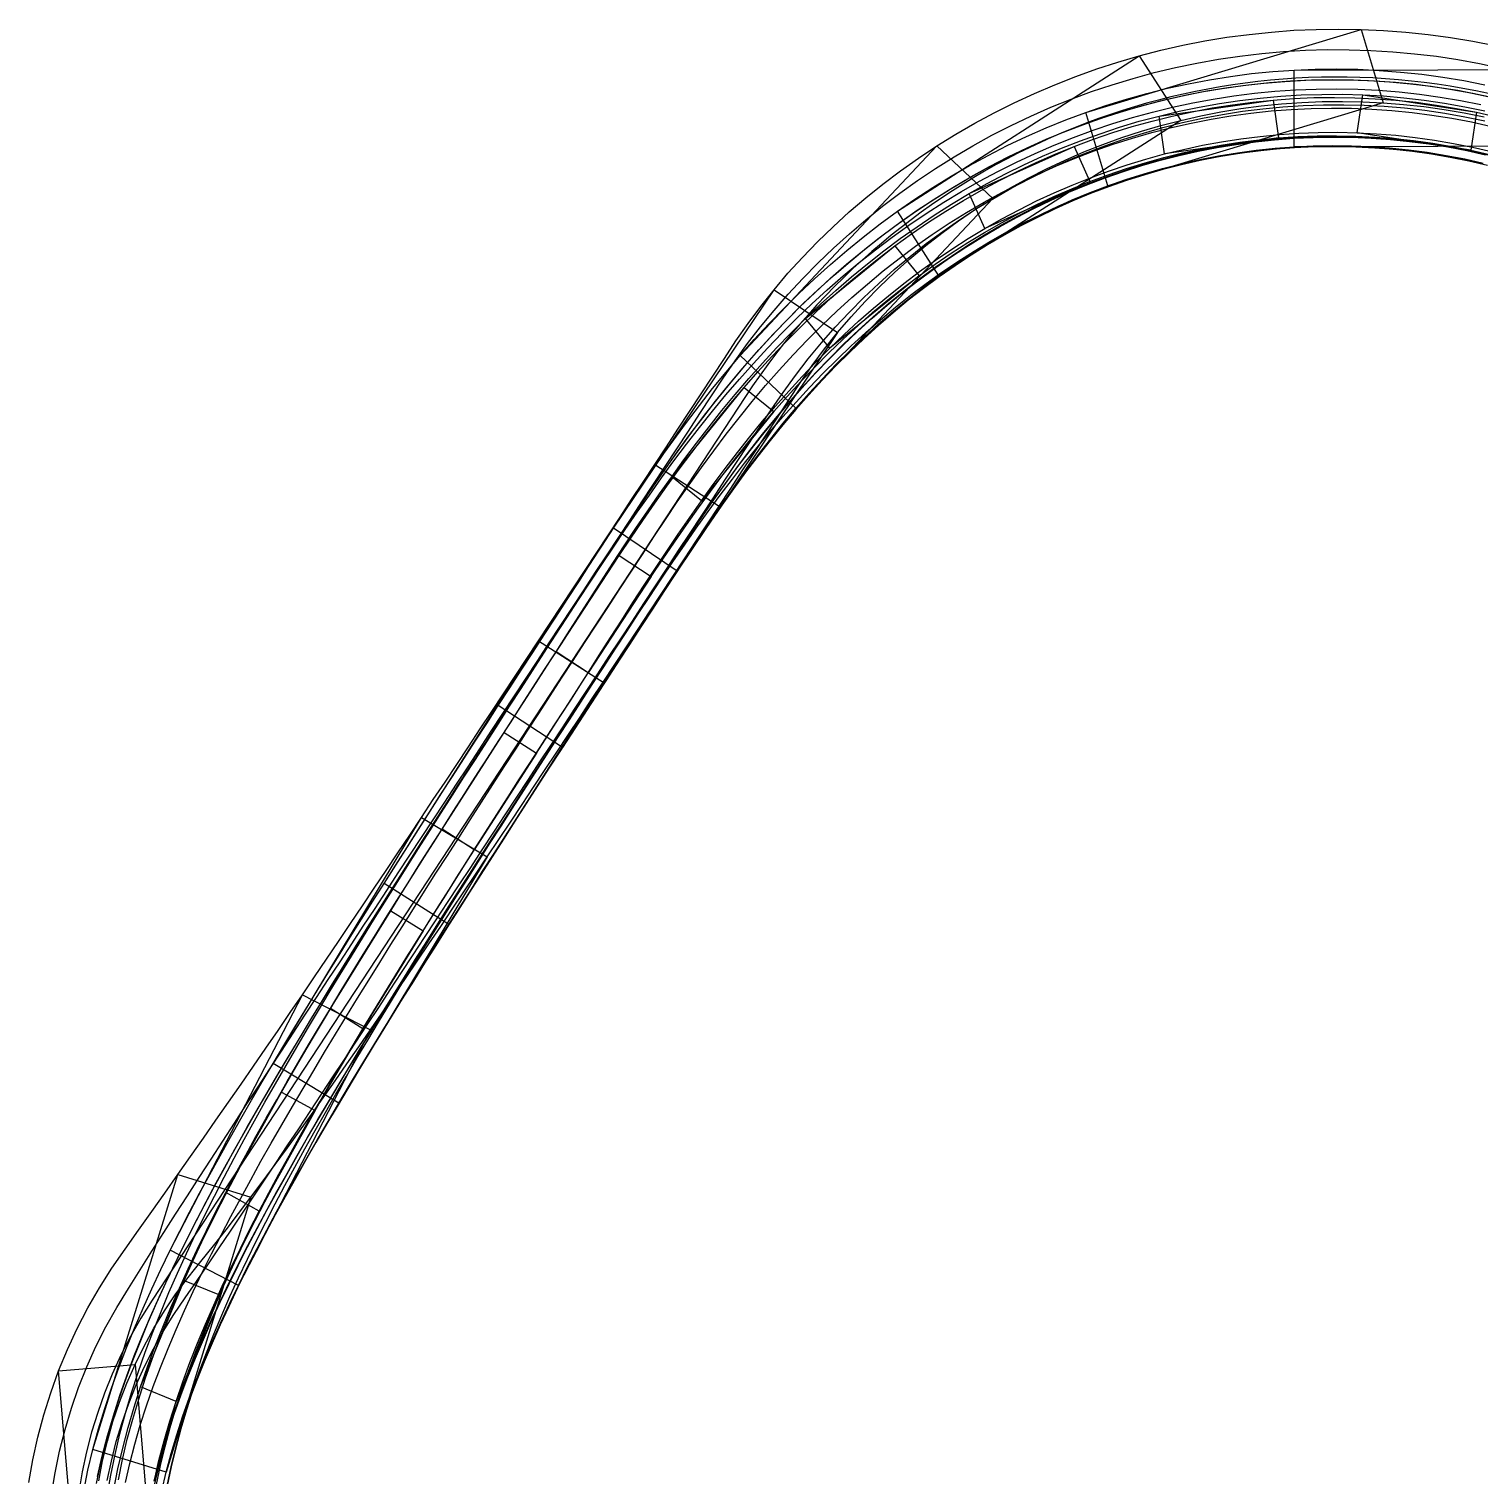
# Model space of a CAD drawing. Extents: x -16 to 1510, y -28 to 1191.
# Drawn here: x 1226.4 to 1377.7, y 346.5 to 497.4 of the extents above; entities that cross this region are included whole.
import ezdxf

# ---------------------------------------------------------------- set-up
doc = ezdxf.new("R2010")
doc.units = 0
doc.header["$MEASUREMENT"] = 0
for name, color, linetype in [('C-TURN-ENVL', 4, 'Continuous'), ('C-TURN-TRCK-BODY', 1, 'Continuous'), ('C-TURN-TRCK-CRNR', 6, 'Continuous'), ('C-TURN-TRCK-FRNT-LEFT', 1, 'Continuous'), ('C-TURN-TRCK-FRNT-RGHT', 1, 'Continuous'), ('C-TURN-TRCK-HTCH', 3, 'Continuous'), ('C-TURN-TRCK-REAR-LEFT', 2, 'Continuous'), ('C-TURN-TRCK-REAR-RGHT', 2, 'Continuous'), ('C-TURN-TRL1-BODY', 1, 'Continuous'), ('C-TURN-TRL1-CRNR', 6, 'Continuous'), ('C-TURN-TRL1-FRNT-LEFT', 1, 'Continuous'), ('C-TURN-TRL1-FRNT-RGHT', 1, 'Continuous'), ('C-TURN-TRL1-REAR-LEFT', 2, 'Continuous'), ('C-TURN-TRL1-REAR-RGHT', 2, 'Continuous'), ('CENTERLINE', 2, 'Continuous')]:
    doc.layers.add(name, color=color, linetype=linetype)

msp = doc.modelspace()

# ---------------------------------------------------------------- linework, layer by layer
at = {"layer": 'C-TURN-ENVL'}
for points in [[(1226.35, 345.85), (1226.76, 348.22), (1227.28, 350.58), (1227.9, 352.91), (1228.62, 355.21), (1229.44, 357.48), (1230.36, 359.71), (1231.38, 361.91), (1232.49, 364.06), (1233.7, 366.16), (1235, 368.2), (1236.38, 370.19), (1237.77, 372.15), (1239.15, 374.1), (1240.51, 376.03), (1241.87, 377.95), (1243.21, 379.85), (1244.54, 381.75), (1245.86, 383.64), (1247.17, 385.52), (1248.47, 387.4), (1249.76, 389.27), (1251.05, 391.14), (1252.33, 393), (1253.6, 394.87), (1254.87, 396.72), (1256.13, 398.58), (1257.39, 400.43), (1258.64, 402.28), (1259.88, 404.13), (1261.13, 405.98), (1262.37, 407.83), (1263.61, 409.68), (1264.84, 411.52), (1266.07, 413.37), (1267.3, 415.21), (1268.53, 417.06), (1269.76, 418.9), (1270.98, 420.74), (1272.2, 422.58), (1273.43, 424.43), (1274.65, 426.27), (1275.86, 428.11), (1277.08, 429.95), (1278.3, 431.79), (1279.51, 433.63), (1280.73, 435.47), (1281.94, 437.31), (1283.16, 439.15), (1284.37, 440.99), (1285.58, 442.83), (1286.8, 444.67), (1288.01, 446.51), (1289.22, 448.35), (1290.43, 450.19), (1291.64, 452.03), (1292.85, 453.87), (1294.06, 455.71), (1295.27, 457.55), (1296.48, 459.39), (1297.69, 461.23), (1298.9, 463.07), (1300.11, 464.91), (1301.37, 466.72), (1302.69, 468.51), (1304.08, 470.25), (1305.53, 471.96), (1307.04, 473.62), (1308.61, 475.25), (1310.24, 476.82), (1311.92, 478.36), (1313.65, 479.84), (1315.44, 481.27), (1317.27, 482.65), (1319.14, 483.97), (1321.06, 485.25), (1323.03, 486.46), (1325.03, 487.62), (1327.06, 488.71), (1329.14, 489.75), (1331.24, 490.72), (1333.38, 491.63), (1335.55, 492.48), (1337.74, 493.27), (1339.95, 493.98), (1342.19, 494.64), (1344.45, 495.22), (1346.73, 495.74), (1349.02, 496.19), (1351.33, 496.57), (1353.65, 496.88), (1355.97, 497.12), (1358.31, 497.3), (1360.65, 497.4), (1362.99, 497.43), (1365.33, 497.4), (1367.67, 497.29), (1370.01, 497.12), (1372.34, 496.87), (1374.67, 496.55), (1376.98, 496.17), (1379.29, 495.72)], [(1378.08, 483.34), (1376.15, 483.77), (1374.2, 484.14), (1372.24, 484.46), (1370.27, 484.72), (1368.3, 484.91), (1366.32, 485.06), (1364.34, 485.14), (1362.35, 485.16), (1360.37, 485.13), (1358.38, 485.04), (1356.4, 484.89), (1354.42, 484.68), (1352.45, 484.41), (1350.49, 484.09), (1348.54, 483.71), (1346.59, 483.28), (1344.66, 482.78), (1342.75, 482.24), (1340.85, 481.63), (1338.96, 480.98), (1337.1, 480.27), (1335.25, 479.5), (1333.42, 478.69), (1331.62, 477.82), (1329.84, 476.9), (1328.08, 475.93), (1326.35, 474.92), (1324.64, 473.85), (1322.96, 472.74), (1321.31, 471.59), (1319.68, 470.38), (1318.08, 469.14), (1316.52, 467.85), (1314.98, 466.52), (1313.47, 465.15), (1311.99, 463.74), (1310.53, 462.29), (1309.11, 460.81), (1307.71, 459.29), (1306.34, 457.74), (1305, 456.15), (1303.68, 454.53), (1302.39, 452.88), (1301.12, 451.2), (1299.86, 449.49), (1298.63, 447.76), (1297.4, 446), (1296.19, 444.22), (1294.99, 442.41), (1293.79, 440.6), (1292.59, 438.76), (1291.39, 436.92), (1290.19, 435.08), (1288.99, 433.24), (1287.79, 431.4), (1286.59, 429.55), (1285.39, 427.71), (1284.19, 425.87), (1282.99, 424.03), (1281.8, 422.18), (1280.6, 420.34), (1279.41, 418.49), (1278.22, 416.65), (1277.03, 414.8), (1275.84, 412.95), (1274.66, 411.1), (1273.48, 409.25), (1272.3, 407.4), (1271.12, 405.55), (1269.95, 403.7), (1268.78, 401.85), (1267.61, 399.99), (1266.45, 398.13), (1265.29, 396.27), (1264.14, 394.41), (1262.99, 392.55), (1261.85, 390.69), (1260.72, 388.82), (1259.6, 386.95), (1258.49, 385.07), (1257.38, 383.2), (1256.29, 381.32), (1255.21, 379.43), (1254.14, 377.54), (1253.09, 375.65), (1252.05, 373.76), (1251.03, 371.86), (1250.04, 369.95), (1249.06, 368.04), (1248.12, 366.13), (1247.2, 364.21), (1246.31, 362.29), (1245.45, 360.37), (1244.64, 358.44), (1243.86, 356.51), (1243.32, 355.07), (1242.78, 353.42), (1242.19, 351.43), (1241.66, 349.45), (1241.18, 347.46), (1240.78, 345.49)]]:
    msp.add_lwpolyline(points, dxfattribs=at)
at = {"layer": 'C-TURN-TRCK-BODY'}
for points in [[(1365.33, 497.4), (1367.64, 489.74), (1338.92, 481.08), (1336.61, 488.74)], [(1342.19, 494.64), (1346.52, 487.9), (1321.27, 471.69), (1316.95, 478.42)], [(1388.33, 493.22), (1388.35, 485.22), (1358.35, 485.15), (1358.33, 493.15)], [(1321.06, 485.25), (1326.9, 479.77), (1306.37, 457.89), (1300.54, 463.37)], [(1304.08, 470.25), (1310.71, 465.78), (1293.96, 440.9), (1287.32, 445.37)], [(1291.64, 452.03), (1298.35, 447.67), (1282.01, 422.51), (1275.3, 426.87)], [(1279.51, 433.63), (1286.26, 429.33), (1270.15, 404.03), (1263.4, 408.33)], [(1267.3, 415.21), (1274.15, 411.08), (1258.66, 385.39), (1251.81, 389.53)], [(1254.87, 396.72), (1261.97, 393.05), (1248.2, 366.4), (1241.09, 370.07)], [(1241.87, 377.95), (1249.51, 375.59), (1240.66, 346.92), (1233.02, 349.28)], [(1229.44, 357.48), (1237.41, 358.15), (1239.94, 328.26), (1231.97, 327.59)]]:
    msp.add_lwpolyline(points, close=True, dxfattribs=at)
at = {"layer": 'C-TURN-TRCK-CRNR', "flags": 128}
for points in [[(1226.35, 345.85), (1226.76, 348.22), (1227.28, 350.58), (1227.9, 352.91), (1228.62, 355.21), (1229.44, 357.48), (1230.36, 359.71), (1231.38, 361.91), (1232.49, 364.06), (1233.7, 366.16), (1235, 368.2), (1236.38, 370.19), (1237.77, 372.15), (1239.15, 374.1), (1240.51, 376.03), (1241.87, 377.95), (1243.21, 379.85), (1244.54, 381.75), (1245.86, 383.64), (1247.17, 385.52), (1248.47, 387.4), (1249.76, 389.27), (1251.05, 391.14), (1252.33, 393), (1253.6, 394.87), (1254.87, 396.72), (1256.13, 398.58), (1257.39, 400.43), (1258.64, 402.28), (1259.88, 404.13), (1261.13, 405.98), (1262.37, 407.83), (1263.61, 409.68), (1264.84, 411.52), (1266.07, 413.37), (1267.3, 415.21), (1268.53, 417.06), (1269.76, 418.9), (1270.98, 420.74), (1272.2, 422.58), (1273.43, 424.43), (1274.65, 426.27), (1275.86, 428.11), (1277.08, 429.95), (1278.3, 431.79), (1279.51, 433.63), (1280.73, 435.47), (1281.94, 437.31), (1283.16, 439.15), (1284.37, 440.99), (1285.58, 442.83), (1286.8, 444.67), (1288.01, 446.51), (1289.22, 448.35), (1290.43, 450.19), (1291.64, 452.03), (1292.85, 453.87), (1294.06, 455.71), (1295.27, 457.55), (1296.48, 459.39), (1297.69, 461.23), (1298.9, 463.07), (1300.11, 464.91), (1301.37, 466.72), (1302.69, 468.51), (1304.08, 470.25), (1305.53, 471.96), (1307.04, 473.62), (1308.61, 475.25), (1310.24, 476.82), (1311.92, 478.36), (1313.65, 479.84), (1315.44, 481.27), (1317.27, 482.65), (1319.14, 483.97), (1321.06, 485.25), (1323.03, 486.46), (1325.03, 487.62), (1327.06, 488.71), (1329.14, 489.75), (1331.24, 490.72), (1333.38, 491.63), (1335.55, 492.48), (1337.74, 493.27), (1339.95, 493.98), (1342.19, 494.64), (1344.45, 495.22), (1346.73, 495.74), (1349.02, 496.19), (1351.33, 496.57), (1353.65, 496.88), (1355.97, 497.12), (1358.31, 497.3), (1360.65, 497.4), (1362.99, 497.43), (1365.33, 497.4), (1367.67, 497.29), (1370.01, 497.12), (1372.34, 496.87), (1374.67, 496.55), (1376.98, 496.17), (1379.29, 495.72)], [(1232.07, 344.94), (1232.5, 347.12), (1233.02, 349.28), (1233.6, 351.43), (1234.25, 353.57), (1234.96, 355.69), (1235.72, 357.8), (1236.52, 359.88), (1237.37, 361.95), (1238.25, 364.01), (1239.17, 366.04), (1240.12, 368.06), (1241.09, 370.07), (1242.09, 372.06), (1243.11, 374.05), (1244.15, 376.01), (1245.21, 377.97), (1246.28, 379.92), (1247.36, 381.86), (1248.46, 383.78), (1249.56, 385.71), (1250.68, 387.62), (1251.81, 389.53), (1252.94, 391.43), (1254.08, 393.32), (1255.23, 395.21), (1256.38, 397.1), (1257.54, 398.98), (1258.71, 400.85), (1259.87, 402.73), (1261.05, 404.6), (1262.22, 406.46), (1263.4, 408.33), (1264.58, 410.19), (1265.77, 412.05), (1266.95, 413.91), (1268.14, 415.76), (1269.33, 417.62), (1270.52, 419.47), (1271.71, 421.32), (1272.91, 423.17), (1274.11, 425.02), (1275.3, 426.87), (1276.5, 428.72), (1277.7, 430.57), (1278.9, 432.41), (1280.1, 434.26), (1281.3, 436.1), (1282.5, 437.95), (1283.71, 439.79), (1284.91, 441.64), (1286.11, 443.5), (1287.32, 445.37), (1288.55, 447.23), (1289.78, 449.09), (1291.04, 450.93), (1292.31, 452.77), (1293.61, 454.59), (1294.94, 456.39), (1296.29, 458.17), (1297.67, 459.93), (1299.09, 461.66), (1300.54, 463.37), (1302.02, 465.04), (1303.54, 466.68), (1305.09, 468.29), (1306.68, 469.86), (1308.3, 471.39), (1309.96, 472.88), (1311.66, 474.34), (1313.39, 475.74), (1315.15, 477.11), (1316.95, 478.42), (1318.78, 479.69), (1320.65, 480.91), (1322.55, 482.08), (1324.47, 483.2), (1326.43, 484.26), (1328.41, 485.27), (1330.43, 486.23), (1332.46, 487.12), (1334.52, 487.96), (1336.61, 488.74), (1338.71, 489.46), (1340.84, 490.12), (1342.98, 490.72), (1345.14, 491.26), (1347.31, 491.73), (1349.5, 492.15), (1351.7, 492.49), (1353.9, 492.78), (1356.11, 493), (1358.33, 493.15), (1360.55, 493.24), (1362.78, 493.27), (1365, 493.23), (1367.22, 493.12), (1369.44, 492.95), (1371.65, 492.72), (1373.85, 492.41), (1376.04, 492.05), (1378.22, 491.62)], [(1233.64, 346), (1234.03, 348.09), (1234.53, 350.16), (1235.11, 352.2), (1235.79, 354.22), (1236.55, 356.21), (1237.41, 358.15), (1238.35, 360.06), (1239.38, 361.93), (1240.49, 363.75), (1241.67, 365.51), (1242.94, 367.22), (1244.28, 368.88), (1245.61, 370.54), (1246.92, 372.21), (1248.22, 373.89), (1249.51, 375.59), (1250.79, 377.29), (1252.05, 379.01), (1253.31, 380.73), (1254.56, 382.47), (1255.81, 384.21), (1257.05, 385.97), (1258.29, 387.73), (1259.52, 389.5), (1260.75, 391.27), (1261.97, 393.05), (1263.2, 394.84), (1264.42, 396.63), (1265.64, 398.42), (1266.86, 400.22), (1268.08, 402.02), (1269.3, 403.83), (1270.51, 405.64), (1271.73, 407.45), (1272.94, 409.26), (1274.15, 411.08), (1275.37, 412.9), (1276.58, 414.72), (1277.79, 416.54), (1279, 418.37), (1280.21, 420.19), (1281.42, 422.02), (1282.63, 423.85), (1283.84, 425.67), (1285.05, 427.5), (1286.26, 429.33), (1287.47, 431.17), (1288.68, 433), (1289.89, 434.83), (1291.1, 436.66), (1292.31, 438.5), (1293.52, 440.33), (1294.73, 442.17), (1295.93, 444), (1297.14, 445.84), (1298.35, 447.67), (1299.56, 449.51), (1300.77, 451.35), (1301.98, 453.18), (1303.18, 455.02), (1304.39, 456.86), (1305.6, 458.69), (1306.81, 460.53), (1308.05, 462.33), (1309.36, 464.09), (1310.71, 465.78), (1312.12, 467.43), (1313.58, 469.02), (1315.09, 470.56), (1316.65, 472.04), (1318.26, 473.47), (1319.91, 474.85), (1321.6, 476.16), (1323.33, 477.42), (1325.09, 478.63), (1326.9, 479.77), (1328.74, 480.86), (1330.61, 481.89), (1332.51, 482.85), (1334.44, 483.76), (1336.4, 484.61), (1338.38, 485.39), (1340.38, 486.11), (1342.41, 486.77), (1344.45, 487.37), (1346.52, 487.9), (1348.59, 488.38), (1350.68, 488.78), (1352.78, 489.13), (1354.89, 489.41), (1357.01, 489.62), (1359.13, 489.77), (1361.26, 489.86), (1363.39, 489.88), (1365.52, 489.84), (1367.64, 489.74), (1369.76, 489.57), (1371.88, 489.34), (1373.98, 489.04), (1376.08, 488.68), (1378.17, 488.26)], [(1240.21, 344.98), (1240.66, 346.92), (1241.18, 348.87), (1241.76, 350.83), (1242.41, 352.78), (1243.11, 354.74), (1243.86, 356.7), (1244.66, 358.65), (1245.49, 360.59), (1246.36, 362.53), (1247.27, 364.47), (1248.2, 366.4), (1249.16, 368.32), (1250.15, 370.24), (1251.16, 372.15), (1252.18, 374.06), (1253.23, 375.96), (1254.29, 377.85), (1255.36, 379.74), (1256.45, 381.63), (1257.55, 383.51), (1258.66, 385.39), (1259.78, 387.27), (1260.9, 389.14), (1262.04, 391.01), (1263.18, 392.88), (1264.33, 394.74), (1265.48, 396.6), (1266.64, 398.46), (1267.81, 400.32), (1268.98, 402.18), (1270.15, 404.03), (1271.32, 405.88), (1272.5, 407.74), (1273.68, 409.59), (1274.87, 411.44), (1276.05, 413.28), (1277.24, 415.13), (1278.43, 416.98), (1279.62, 418.82), (1280.82, 420.67), (1282.01, 422.51), (1283.21, 424.36), (1284.4, 426.2), (1285.6, 428.05), (1286.8, 429.89), (1288, 431.73), (1289.2, 433.57), (1290.4, 435.41), (1291.6, 437.25), (1292.78, 439.08), (1293.96, 440.9), (1295.14, 442.7), (1296.33, 444.48), (1297.52, 446.25), (1298.73, 447.99), (1299.95, 449.71), (1301.19, 451.4), (1302.45, 453.07), (1303.73, 454.71), (1305.04, 456.31), (1306.37, 457.89), (1307.73, 459.44), (1309.12, 460.95), (1310.54, 462.43), (1311.98, 463.87), (1313.46, 465.27), (1314.96, 466.64), (1316.5, 467.97), (1318.06, 469.25), (1319.65, 470.49), (1321.27, 471.69), (1322.92, 472.85), (1324.6, 473.96), (1326.31, 475.02), (1328.04, 476.04), (1329.79, 477), (1331.57, 477.92), (1333.38, 478.79), (1335.2, 479.61), (1337.05, 480.37), (1338.92, 481.08), (1340.8, 481.74), (1342.7, 482.34), (1344.62, 482.89), (1346.55, 483.39), (1348.5, 483.82), (1350.45, 484.2), (1352.42, 484.53), (1354.39, 484.79), (1356.37, 485), (1358.35, 485.15), (1360.34, 485.25), (1362.33, 485.28), (1364.31, 485.26), (1366.3, 485.18), (1368.28, 485.03), (1370.26, 484.84), (1372.23, 484.58), (1374.19, 484.26), (1376.14, 483.89), (1378.08, 483.46)]]:
    msp.add_lwpolyline(points, dxfattribs=at)
at = {"layer": 'C-TURN-TRCK-FRNT-LEFT', "flags": 128}
msp.add_lwpolyline([(1228.7, 344.58), (1229.07, 346.86), (1229.54, 349.12), (1230.11, 351.36), (1230.77, 353.58), (1231.53, 355.76), (1232.39, 357.91), (1233.33, 360.02), (1234.38, 362.09), (1235.51, 364.11), (1236.72, 366.08), (1237.95, 368.03), (1239.18, 369.97), (1240.41, 371.91), (1241.64, 373.83), (1242.87, 375.74), (1244.1, 377.65), (1245.34, 379.55), (1246.57, 381.45), (1247.79, 383.33), (1249.02, 385.22), (1250.25, 387.1), (1251.47, 388.97), (1252.7, 390.84), (1253.92, 392.71), (1255.14, 394.58), (1256.36, 396.44), (1257.58, 398.3), (1258.8, 400.16), (1260.02, 402.01), (1261.23, 403.87), (1262.45, 405.72), (1263.67, 407.57), (1264.88, 409.42), (1266.09, 411.27), (1267.31, 413.12), (1268.52, 414.97), (1269.73, 416.81), (1270.94, 418.66), (1272.16, 420.5), (1273.37, 422.35), (1274.58, 424.19), (1275.79, 426.04), (1277, 427.88), (1278.21, 429.72), (1279.42, 431.56), (1280.63, 433.41), (1281.84, 435.25), (1283.05, 437.09), (1284.26, 438.93), (1285.47, 440.77), (1286.68, 442.61), (1287.88, 444.45), (1289.09, 446.29), (1290.3, 448.13), (1291.51, 449.97), (1292.72, 451.81), (1293.93, 453.65), (1295.14, 455.49), (1296.34, 457.33), (1297.55, 459.17), (1298.76, 461.01), (1300.01, 462.83), (1301.31, 464.62), (1302.67, 466.37), (1304.09, 468.09), (1305.56, 469.78), (1307.08, 471.42), (1308.65, 473.02), (1310.27, 474.58), (1311.94, 476.09), (1313.65, 477.55), (1315.41, 478.97), (1317.21, 480.33), (1319.06, 481.64), (1320.94, 482.9), (1322.86, 484.11), (1324.81, 485.26), (1326.81, 486.35), (1328.83, 487.38), (1330.88, 488.35), (1332.97, 489.27), (1335.07, 490.12), (1337.21, 490.91), (1339.37, 491.63), (1341.55, 492.29), (1343.75, 492.89), (1345.96, 493.42), (1348.19, 493.89), (1350.44, 494.29), (1352.69, 494.62), (1354.96, 494.89), (1357.23, 495.09), (1359.51, 495.22), (1361.79, 495.29), (1364.07, 495.28), (1366.36, 495.21), (1368.63, 495.07), (1370.91, 494.86), (1373.18, 494.59), (1375.43, 494.25), (1377.68, 493.84), (1379.91, 493.36)], dxfattribs=at)
at = {"layer": 'C-TURN-TRCK-FRNT-RGHT', "flags": 128}
msp.add_lwpolyline([(1234.52, 346.04), (1234.95, 348.08), (1235.46, 350.11), (1236.06, 352.11), (1236.75, 354.08), (1237.53, 356.02), (1238.39, 357.93), (1239.33, 359.79), (1240.36, 361.6), (1241.46, 363.37), (1242.64, 365.1), (1243.82, 366.82), (1245.01, 368.56), (1246.19, 370.31), (1247.37, 372.06), (1248.56, 373.82), (1249.74, 375.59), (1250.93, 377.37), (1252.11, 379.15), (1253.3, 380.94), (1254.49, 382.74), (1255.68, 384.54), (1256.87, 386.34), (1258.06, 388.15), (1259.25, 389.96), (1260.44, 391.77), (1261.64, 393.58), (1262.84, 395.4), (1264.03, 397.22), (1265.23, 399.04), (1266.43, 400.87), (1267.63, 402.69), (1268.83, 404.52), (1270.03, 406.34), (1271.23, 408.17), (1272.43, 410), (1273.64, 411.83), (1274.84, 413.66), (1276.04, 415.49), (1277.25, 417.33), (1278.45, 419.16), (1279.66, 420.99), (1280.86, 422.83), (1282.07, 424.66), (1283.27, 426.5), (1284.48, 428.33), (1285.68, 430.17), (1286.89, 432.01), (1288.09, 433.84), (1289.3, 435.68), (1290.51, 437.52), (1291.71, 439.35), (1292.92, 441.19), (1294.13, 443.03), (1295.33, 444.86), (1296.54, 446.7), (1297.75, 448.54), (1298.95, 450.38), (1300.16, 452.22), (1301.37, 454.05), (1302.58, 455.89), (1303.78, 457.73), (1305.02, 459.54), (1306.31, 461.3), (1307.65, 463.02), (1309.03, 464.7), (1310.47, 466.33), (1311.94, 467.9), (1313.46, 469.43), (1315.02, 470.91), (1316.63, 472.34), (1318.27, 473.72), (1319.96, 475.05), (1321.68, 476.32), (1323.43, 477.54), (1325.22, 478.7), (1327.05, 479.81), (1328.9, 480.86), (1330.78, 481.86), (1332.69, 482.79), (1334.63, 483.67), (1336.59, 484.49), (1338.58, 485.25), (1340.59, 485.95), (1342.61, 486.58), (1344.65, 487.16), (1346.71, 487.68), (1348.78, 488.13), (1350.87, 488.52), (1352.96, 488.85), (1355.06, 489.11), (1357.17, 489.31), (1359.29, 489.45), (1361.4, 489.53), (1363.52, 489.54), (1365.64, 489.49), (1367.75, 489.38), (1369.86, 489.2), (1371.97, 488.96), (1374.06, 488.66), (1376.15, 488.29), (1378.22, 487.86)], dxfattribs=at)
at = {"layer": 'C-TURN-TRCK-HTCH', "flags": 128}
msp.add_lwpolyline([(1236.41, 345.86), (1236.86, 347.84), (1237.38, 349.83), (1237.96, 351.83), (1238.61, 353.83), (1239.31, 355.84), (1240.06, 357.83), (1240.86, 359.83), (1241.7, 361.81), (1242.58, 363.79), (1243.49, 365.76), (1244.43, 367.73), (1245.4, 369.68), (1246.39, 371.63), (1247.4, 373.57), (1248.44, 375.5), (1249.48, 377.42), (1250.55, 379.34), (1251.63, 381.25), (1252.72, 383.15), (1253.83, 385.05), (1254.94, 386.94), (1256.06, 388.83), (1257.19, 390.72), (1258.33, 392.6), (1259.48, 394.47), (1260.63, 396.35), (1261.79, 398.22), (1262.95, 400.08), (1264.11, 401.95), (1265.28, 403.81), (1266.46, 405.67), (1267.63, 407.53), (1268.81, 409.39), (1270, 411.24), (1271.18, 413.09), (1272.37, 414.95), (1273.56, 416.8), (1274.75, 418.65), (1275.94, 420.49), (1277.14, 422.34), (1278.33, 424.19), (1279.53, 426.03), (1280.73, 427.88), (1281.92, 429.72), (1283.12, 431.57), (1284.32, 433.41), (1285.53, 435.26), (1286.73, 437.1), (1287.93, 438.94), (1289.13, 440.78), (1290.34, 442.62), (1291.54, 444.46), (1292.76, 446.29), (1293.99, 448.11), (1295.24, 449.91), (1296.51, 451.69), (1297.79, 453.45), (1299.1, 455.19), (1300.44, 456.9), (1301.81, 458.59), (1303.2, 460.24), (1304.62, 461.86), (1306.08, 463.45), (1307.56, 465.01), (1309.08, 466.52), (1310.63, 468), (1312.21, 469.44), (1313.82, 470.84), (1315.47, 472.2), (1317.15, 473.51), (1318.85, 474.78), (1320.59, 476), (1322.36, 477.18), (1324.16, 478.3), (1325.99, 479.38), (1327.84, 480.4), (1329.72, 481.37), (1331.63, 482.29), (1333.55, 483.16), (1335.51, 483.97), (1337.48, 484.72), (1339.47, 485.42), (1341.48, 486.06), (1343.51, 486.64), (1345.55, 487.17), (1347.61, 487.63), (1349.67, 488.04), (1351.75, 488.38), (1353.84, 488.67), (1355.93, 488.89), (1358.03, 489.05), (1360.13, 489.15), (1362.24, 489.19), (1364.34, 489.17), (1366.44, 489.08), (1368.54, 488.94), (1370.64, 488.73), (1372.72, 488.46), (1374.8, 488.13), (1376.86, 487.74), (1378.92, 487.28)], dxfattribs=at)
at = {"layer": 'C-TURN-TRCK-REAR-LEFT', "flags": 128}
msp.add_lwpolyline([(1233.51, 346.48), (1233.99, 348.6), (1234.54, 350.7), (1235.15, 352.81), (1235.83, 354.9), (1236.56, 356.98), (1237.34, 359.05), (1238.17, 361.11), (1239.03, 363.15), (1239.93, 365.18), (1240.87, 367.2), (1241.83, 369.2), (1242.81, 371.19), (1243.82, 373.17), (1244.85, 375.13), (1245.89, 377.09), (1246.96, 379.03), (1248.03, 380.97), (1249.12, 382.9), (1250.23, 384.82), (1251.34, 386.73), (1252.46, 388.64), (1253.59, 390.54), (1254.73, 392.43), (1255.87, 394.32), (1257.03, 396.21), (1258.18, 398.09), (1259.34, 399.97), (1260.51, 401.84), (1261.68, 403.71), (1262.85, 405.58), (1264.03, 407.44), (1265.21, 409.3), (1266.39, 411.16), (1267.58, 413.02), (1268.76, 414.88), (1269.95, 416.73), (1271.14, 418.59), (1272.34, 420.44), (1273.53, 422.29), (1274.73, 424.14), (1275.92, 425.99), (1277.12, 427.83), (1278.32, 429.68), (1279.52, 431.53), (1280.72, 433.37), (1281.92, 435.22), (1283.12, 437.06), (1284.32, 438.91), (1285.53, 440.75), (1286.73, 442.59), (1287.94, 444.44), (1289.16, 446.28), (1290.39, 448.13), (1291.63, 449.96), (1292.9, 451.78), (1294.19, 453.59), (1295.5, 455.38), (1296.84, 457.15), (1298.21, 458.89), (1299.61, 460.61), (1301.04, 462.31), (1302.51, 463.97), (1304, 465.6), (1305.54, 467.2), (1307.1, 468.76), (1308.7, 470.28), (1310.34, 471.76), (1312.01, 473.2), (1313.71, 474.6), (1315.45, 475.96), (1317.22, 477.27), (1319.02, 478.53), (1320.86, 479.74), (1322.72, 480.91), (1324.62, 482.02), (1326.55, 483.08), (1328.5, 484.09), (1330.48, 485.04), (1332.48, 485.93), (1334.51, 486.77), (1336.56, 487.55), (1338.64, 488.28), (1340.73, 488.94), (1342.84, 489.54), (1344.96, 490.08), (1347.1, 490.56), (1349.25, 490.98), (1351.42, 491.34), (1353.59, 491.63), (1355.77, 491.86), (1357.95, 492.02), (1360.14, 492.13), (1362.33, 492.16), (1364.53, 492.14), (1366.71, 492.04), (1368.9, 491.89), (1371.08, 491.67), (1373.25, 491.38), (1375.41, 491.04), (1377.57, 490.62), (1379.7, 490.15)], dxfattribs=at)
at = {"layer": 'C-TURN-TRCK-REAR-RGHT', "flags": 128}
msp.add_lwpolyline([(1239.39, 345.27), (1239.82, 347.18), (1240.32, 349.1), (1240.88, 351.04), (1241.51, 352.98), (1242.2, 354.93), (1242.93, 356.87), (1243.71, 358.82), (1244.54, 360.76), (1245.4, 362.7), (1246.29, 364.64), (1247.22, 366.57), (1248.17, 368.49), (1249.15, 370.41), (1250.15, 372.32), (1251.17, 374.23), (1252.21, 376.14), (1253.27, 378.03), (1254.34, 379.93), (1255.42, 381.82), (1256.52, 383.7), (1257.62, 385.58), (1258.74, 387.46), (1259.87, 389.33), (1261, 391.21), (1262.14, 393.07), (1263.29, 394.94), (1264.44, 396.8), (1265.6, 398.66), (1266.76, 400.52), (1267.93, 402.38), (1269.1, 404.24), (1270.28, 406.09), (1271.45, 407.94), (1272.63, 409.79), (1273.82, 411.64), (1275, 413.49), (1276.19, 415.34), (1277.38, 417.19), (1278.57, 419.03), (1279.76, 420.88), (1280.96, 422.72), (1282.15, 424.57), (1283.35, 426.41), (1284.55, 428.26), (1285.75, 430.1), (1286.95, 431.94), (1288.15, 433.78), (1289.35, 435.63), (1290.55, 437.47), (1291.75, 439.31), (1292.95, 441.14), (1294.16, 442.97), (1295.36, 444.77), (1296.58, 446.56), (1297.81, 448.33), (1299.05, 450.07), (1300.31, 451.79), (1301.6, 453.49), (1302.9, 455.15), (1304.23, 456.79), (1305.59, 458.39), (1306.97, 459.96), (1308.38, 461.49), (1309.82, 462.99), (1311.29, 464.46), (1312.79, 465.88), (1314.31, 467.27), (1315.87, 468.62), (1317.46, 469.92), (1319.08, 471.18), (1320.72, 472.4), (1322.4, 473.57), (1324.1, 474.7), (1325.83, 475.77), (1327.59, 476.8), (1329.37, 477.78), (1331.17, 478.72), (1333, 479.59), (1334.85, 480.42), (1336.73, 481.2), (1338.62, 481.92), (1340.53, 482.58), (1342.46, 483.19), (1344.4, 483.75), (1346.36, 484.25), (1348.33, 484.69), (1350.31, 485.08), (1352.3, 485.4), (1354.3, 485.67), (1356.31, 485.88), (1358.32, 486.04), (1360.33, 486.13), (1362.35, 486.16), (1364.36, 486.14), (1366.38, 486.05), (1368.39, 485.91), (1370.39, 485.71), (1372.39, 485.45), (1374.37, 485.13), (1376.35, 484.75), (1378.32, 484.31)], dxfattribs=at)
at = {"layer": 'C-TURN-TRL1-BODY'}
for points in [[(1377.38, 488.75), (1376.77, 484.8), (1364.91, 486.61), (1365.52, 490.57)], [(1356.14, 490.03), (1356.7, 486.07), (1344.82, 484.4), (1344.26, 488.36)], [(1335.39, 485.19), (1337.03, 481.54), (1326.08, 476.62), (1324.45, 480.27)], [(1316.69, 474.81), (1319.21, 471.71), (1309.9, 464.14), (1307.37, 467.25)], [(1300.96, 460.06), (1304.07, 457.54), (1296.5, 448.22), (1293.4, 450.74)], [(1287.93, 442.52), (1291.27, 440.33), (1284.68, 430.3), (1281.34, 432.49)], [(1275.92, 424.07), (1279.29, 421.91), (1272.8, 411.82), (1269.44, 413.98)], [(1264.09, 405.48), (1267.49, 403.38), (1261.19, 393.17), (1257.79, 395.28)], [(1252.7, 386.57), (1256.2, 384.63), (1250.37, 374.14), (1246.88, 376.08)], [(1242.53, 366.92), (1246.23, 365.4), (1241.69, 354.29), (1237.99, 355.81)]]:
    msp.add_lwpolyline(points, close=True, dxfattribs=at)
at = {"layer": 'C-TURN-TRL1-CRNR', "flags": 128}
for points in [[(1235.2, 345.1), (1235.63, 347.27), (1236.13, 349.42), (1236.69, 351.57), (1237.31, 353.69), (1237.99, 355.81), (1238.72, 357.9), (1239.49, 359.98), (1240.3, 362.04), (1241.16, 364.09), (1242.04, 366.12), (1242.96, 368.14), (1243.9, 370.14), (1244.87, 372.14), (1245.86, 374.11), (1246.88, 376.08), (1247.91, 378.04), (1248.96, 379.98), (1250.02, 381.92), (1251.1, 383.85), (1252.19, 385.77), (1253.29, 387.68), (1254.4, 389.59), (1255.52, 391.49), (1256.65, 393.39), (1257.79, 395.28), (1258.93, 397.16), (1260.08, 399.04), (1261.23, 400.92), (1262.39, 402.79), (1263.56, 404.66), (1264.73, 406.53), (1265.9, 408.4), (1267.07, 410.26), (1268.25, 412.12), (1269.44, 413.98), (1270.62, 415.83), (1271.81, 417.69), (1272.99, 419.54), (1274.18, 421.39), (1275.38, 423.24), (1276.57, 425.09), (1277.76, 426.94), (1278.96, 428.79), (1280.15, 430.64), (1281.34, 432.49), (1282.52, 434.35), (1283.7, 436.2), (1284.89, 438.05), (1286.07, 439.89), (1287.26, 441.72), (1288.46, 443.55), (1289.67, 445.37), (1290.9, 447.18), (1292.14, 448.97), (1293.4, 450.74), (1294.68, 452.5), (1295.98, 454.24), (1297.3, 455.96), (1298.65, 457.65), (1300.03, 459.33), (1301.44, 460.97), (1302.88, 462.59), (1304.34, 464.17), (1305.84, 465.73), (1307.37, 467.25), (1308.94, 468.73), (1310.53, 470.18), (1312.16, 471.59), (1313.82, 472.96), (1315.52, 474.29), (1317.24, 475.58), (1319, 476.82), (1320.78, 478.02), (1322.6, 479.17), (1324.45, 480.27), (1326.32, 481.32), (1328.22, 482.32), (1330.15, 483.27), (1332.1, 484.16), (1334.07, 485.01), (1336.07, 485.79), (1338.09, 486.52), (1340.13, 487.19), (1342.19, 487.81), (1344.26, 488.36), (1346.35, 488.86), (1348.45, 489.29), (1350.56, 489.67), (1352.68, 489.98), (1354.81, 490.24), (1356.94, 490.43), (1359.09, 490.56), (1361.23, 490.62), (1363.37, 490.63), (1365.52, 490.57), (1367.66, 490.45), (1369.79, 490.26), (1371.92, 490.02), (1374.04, 489.71), (1376.15, 489.33), (1378.25, 488.9)], [(1235.68, 346.13), (1236.11, 348.24), (1236.61, 350.35), (1237.17, 352.45), (1237.8, 354.55), (1238.47, 356.64), (1239.2, 358.72), (1239.97, 360.79), (1240.79, 362.84), (1241.64, 364.89), (1242.53, 366.92), (1243.45, 368.93), (1244.39, 370.93), (1245.36, 372.93), (1246.36, 374.9), (1247.37, 376.87), (1248.41, 378.83), (1249.46, 380.78), (1250.53, 382.72), (1251.61, 384.65), (1252.7, 386.57), (1253.8, 388.49), (1254.92, 390.4), (1256.04, 392.3), (1257.17, 394.2), (1258.31, 396.09), (1259.46, 397.98), (1260.61, 399.86), (1261.76, 401.74), (1262.93, 403.61), (1264.09, 405.48), (1265.26, 407.35), (1266.44, 409.22), (1267.61, 411.08), (1268.79, 412.94), (1269.97, 414.8), (1271.16, 416.66), (1272.35, 418.52), (1273.54, 420.37), (1274.73, 422.22), (1275.92, 424.07), (1277.11, 425.92), (1278.31, 427.77), (1279.51, 429.62), (1280.7, 431.47), (1281.9, 433.31), (1283.1, 435.16), (1284.3, 437.01), (1285.5, 438.85), (1286.71, 440.69), (1287.93, 442.52), (1289.15, 444.35), (1290.39, 446.16), (1291.64, 447.97), (1292.9, 449.75), (1294.19, 451.52), (1295.5, 453.28), (1296.83, 455.01), (1298.18, 456.72), (1299.56, 458.4), (1300.96, 460.06), (1302.4, 461.69), (1303.86, 463.29), (1305.36, 464.86), (1306.88, 466.39), (1308.44, 467.89), (1310.02, 469.35), (1311.64, 470.78), (1313.29, 472.16), (1314.98, 473.51), (1316.69, 474.81), (1318.43, 476.07), (1320.21, 477.28), (1322.01, 478.45), (1323.84, 479.56), (1325.71, 480.63), (1327.59, 481.65), (1329.51, 482.61), (1331.44, 483.53), (1333.41, 484.38), (1335.39, 485.19), (1337.4, 485.94), (1339.42, 486.63), (1341.46, 487.26), (1343.52, 487.84), (1345.6, 488.35), (1347.69, 488.81), (1349.79, 489.21), (1351.9, 489.54), (1354.02, 489.82), (1356.14, 490.03), (1358.27, 490.19), (1360.41, 490.28), (1362.54, 490.3), (1364.68, 490.27), (1366.81, 490.17), (1368.94, 490.01), (1371.06, 489.79), (1373.18, 489.5), (1375.28, 489.16), (1377.38, 488.75), (1379.46, 488.28)], [(1239.44, 346.08), (1239.91, 348.14), (1240.45, 350.2), (1241.04, 352.25), (1241.69, 354.29), (1242.39, 356.33), (1243.14, 358.35), (1243.93, 360.36), (1244.76, 362.36), (1245.62, 364.35), (1246.52, 366.32), (1247.45, 368.29), (1248.4, 370.25), (1249.37, 372.2), (1250.37, 374.14), (1251.39, 376.07), (1252.43, 378), (1253.48, 379.91), (1254.55, 381.82), (1255.63, 383.73), (1256.72, 385.63), (1257.82, 387.52), (1258.94, 389.41), (1260.06, 391.29), (1261.19, 393.17), (1262.33, 395.05), (1263.47, 396.92), (1264.62, 398.79), (1265.78, 400.66), (1266.94, 402.52), (1268.1, 404.39), (1269.27, 406.25), (1270.45, 408.1), (1271.62, 409.96), (1272.8, 411.82), (1273.98, 413.67), (1275.17, 415.52), (1276.35, 417.37), (1277.54, 419.22), (1278.73, 421.07), (1279.93, 422.92), (1281.12, 424.76), (1282.31, 426.61), (1283.5, 428.45), (1284.68, 430.3), (1285.85, 432.14), (1287.02, 433.97), (1288.19, 435.79), (1289.36, 437.61), (1290.53, 439.42), (1291.71, 441.21), (1292.89, 442.99), (1294.08, 444.75), (1295.28, 446.49), (1296.5, 448.22), (1297.74, 449.93), (1298.99, 451.61), (1300.27, 453.27), (1301.56, 454.91), (1302.89, 456.52), (1304.23, 458.11), (1305.61, 459.66), (1307.01, 461.19), (1308.44, 462.68), (1309.9, 464.14), (1311.38, 465.57), (1312.9, 466.96), (1314.45, 468.31), (1316.02, 469.62), (1317.63, 470.9), (1319.26, 472.13), (1320.93, 473.32), (1322.62, 474.47), (1324.34, 475.57), (1326.08, 476.62), (1327.86, 477.63), (1329.66, 478.59), (1331.48, 479.5), (1333.32, 480.36), (1335.19, 481.16), (1337.08, 481.92), (1338.99, 482.62), (1340.91, 483.27), (1342.86, 483.86), (1344.82, 484.4), (1346.79, 484.88), (1348.77, 485.31), (1350.77, 485.67), (1352.77, 485.98), (1354.79, 486.24), (1356.81, 486.43), (1358.83, 486.56), (1360.86, 486.64), (1362.88, 486.66), (1364.91, 486.61), (1366.93, 486.51), (1368.95, 486.35), (1370.97, 486.13), (1372.98, 485.85), (1374.97, 485.51), (1376.96, 485.12), (1378.94, 484.66)], [(1239.65, 345.65), (1240.06, 347.62), (1240.54, 349.6), (1241.08, 351.58), (1241.67, 353.57), (1242.32, 355.55), (1243.02, 357.53), (1243.76, 359.51), (1244.55, 361.48), (1245.37, 363.44), (1246.23, 365.4), (1247.12, 367.36), (1248.04, 369.3), (1248.99, 371.24), (1249.96, 373.17), (1250.96, 375.1), (1251.97, 377.01), (1253.01, 378.93), (1254.05, 380.83), (1255.12, 382.73), (1256.2, 384.63), (1257.29, 386.52), (1258.39, 388.41), (1259.5, 390.29), (1260.62, 392.17), (1261.75, 394.05), (1262.89, 395.92), (1264.03, 397.79), (1265.18, 399.66), (1266.33, 401.52), (1267.49, 403.38), (1268.66, 405.24), (1269.83, 407.1), (1271, 408.96), (1272.18, 410.81), (1273.35, 412.66), (1274.54, 414.52), (1275.72, 416.37), (1276.91, 418.22), (1278.09, 420.06), (1279.29, 421.91), (1280.48, 423.76), (1281.67, 425.61), (1282.87, 427.45), (1284.06, 429.3), (1285.26, 431.14), (1286.46, 432.98), (1287.66, 434.83), (1288.86, 436.67), (1290.06, 438.5), (1291.27, 440.33), (1292.49, 442.14), (1293.71, 443.93), (1294.94, 445.71), (1296.19, 447.48), (1297.46, 449.21), (1298.74, 450.93), (1300.04, 452.62), (1301.36, 454.29), (1302.7, 455.93), (1304.07, 457.54), (1305.46, 459.11), (1306.88, 460.66), (1308.32, 462.17), (1309.79, 463.65), (1311.29, 465.09), (1312.82, 466.49), (1314.37, 467.86), (1315.96, 469.18), (1317.57, 470.46), (1319.21, 471.71), (1320.88, 472.9), (1322.57, 474.06), (1324.3, 475.16), (1326.04, 476.22), (1327.82, 477.23), (1329.62, 478.2), (1331.44, 479.11), (1333.28, 479.97), (1335.15, 480.78), (1337.03, 481.54), (1338.93, 482.24), (1340.86, 482.89), (1342.79, 483.49), (1344.75, 484.03), (1346.71, 484.51), (1348.69, 484.94), (1350.68, 485.31), (1352.68, 485.62), (1354.69, 485.88), (1356.7, 486.07), (1358.71, 486.21), (1360.73, 486.29), (1362.75, 486.31), (1364.77, 486.27), (1366.79, 486.17), (1368.8, 486.01), (1370.81, 485.8), (1372.8, 485.52), (1374.79, 485.19), (1376.77, 484.8), (1378.74, 484.35)]]:
    msp.add_lwpolyline(points, dxfattribs=at)
at = {"layer": 'C-TURN-TRL1-FRNT-LEFT', "flags": 128}
msp.add_lwpolyline([(1233.41, 345.75), (1233.86, 347.85), (1234.38, 349.96), (1234.97, 352.08), (1235.63, 354.19), (1236.35, 356.3), (1237.12, 358.39), (1237.94, 360.48), (1238.8, 362.55), (1239.7, 364.61), (1240.63, 366.66), (1241.59, 368.69), (1242.58, 370.71), (1243.59, 372.71), (1244.63, 374.7), (1245.68, 376.68), (1246.75, 378.64), (1247.83, 380.6), (1248.93, 382.55), (1250.03, 384.48), (1251.15, 386.41), (1252.28, 388.33), (1253.42, 390.25), (1254.56, 392.15), (1255.71, 394.05), (1256.86, 395.95), (1258.02, 397.84), (1259.19, 399.72), (1260.36, 401.6), (1261.53, 403.48), (1262.71, 405.35), (1263.89, 407.22), (1265.07, 409.09), (1266.26, 410.95), (1267.44, 412.82), (1268.63, 414.68), (1269.83, 416.53), (1271.02, 418.39), (1272.21, 420.25), (1273.41, 422.1), (1274.6, 423.95), (1275.8, 425.8), (1277, 427.65), (1278.2, 429.5), (1279.4, 431.35), (1280.6, 433.19), (1281.8, 435.04), (1283.01, 436.88), (1284.21, 438.73), (1285.41, 440.57), (1286.62, 442.42), (1287.82, 444.26), (1289.03, 446.1), (1290.25, 447.93), (1291.49, 449.76), (1292.74, 451.57), (1294.01, 453.36), (1295.31, 455.14), (1296.64, 456.9), (1297.99, 458.63), (1299.37, 460.34), (1300.79, 462.03), (1302.24, 463.68), (1303.72, 465.31), (1305.23, 466.9), (1306.78, 468.45), (1308.37, 469.97), (1309.98, 471.46), (1311.64, 472.9), (1313.33, 474.3), (1315.05, 475.66), (1316.81, 476.97), (1318.59, 478.24), (1320.42, 479.46), (1322.27, 480.63), (1324.15, 481.75), (1326.07, 482.82), (1328.01, 483.84), (1329.98, 484.8), (1331.97, 485.7), (1333.99, 486.56), (1336.03, 487.35), (1338.09, 488.09), (1340.18, 488.76), (1342.28, 489.38), (1344.4, 489.94), (1346.53, 490.43), (1348.68, 490.87), (1350.83, 491.24), (1353, 491.55), (1355.18, 491.79), (1357.36, 491.97), (1359.55, 492.09), (1361.73, 492.15), (1363.92, 492.14), (1366.11, 492.06), (1368.3, 491.93), (1370.48, 491.72), (1372.65, 491.46), (1374.81, 491.13), (1376.97, 490.73), (1379.11, 490.28)], dxfattribs=at)
at = {"layer": 'C-TURN-TRL1-FRNT-RGHT', "flags": 128}
msp.add_lwpolyline([(1239.41, 345.97), (1239.86, 347.83), (1240.37, 349.7), (1240.95, 351.59), (1241.59, 353.48), (1242.28, 355.38), (1243.01, 357.28), (1243.79, 359.18), (1244.61, 361.08), (1245.47, 362.97), (1246.36, 364.87), (1247.27, 366.77), (1248.22, 368.66), (1249.19, 370.55), (1250.18, 372.43), (1251.19, 374.31), (1252.22, 376.19), (1253.27, 378.07), (1254.33, 379.95), (1255.41, 381.82), (1256.5, 383.69), (1257.6, 385.55), (1258.71, 387.42), (1259.83, 389.28), (1260.95, 391.14), (1262.09, 393), (1263.23, 394.86), (1264.38, 396.71), (1265.53, 398.56), (1266.69, 400.42), (1267.86, 402.27), (1269.02, 404.12), (1270.2, 405.97), (1271.37, 407.82), (1272.55, 409.66), (1273.73, 411.51), (1274.91, 413.36), (1276.1, 415.2), (1277.29, 417.05), (1278.48, 418.89), (1279.67, 420.73), (1280.86, 422.58), (1282.06, 424.42), (1283.25, 426.26), (1284.45, 428.1), (1285.65, 429.95), (1286.85, 431.79), (1288.05, 433.63), (1289.25, 435.47), (1290.45, 437.31), (1291.65, 439.15), (1292.85, 440.99), (1294.06, 442.83), (1295.27, 444.65), (1296.5, 446.46), (1297.74, 448.25), (1299, 450.02), (1300.27, 451.77), (1301.57, 453.48), (1302.89, 455.17), (1304.24, 456.83), (1305.61, 458.45), (1307.01, 460.04), (1308.43, 461.6), (1309.89, 463.11), (1311.37, 464.59), (1312.89, 466.03), (1314.43, 467.43), (1316.01, 468.79), (1317.61, 470.1), (1319.24, 471.37), (1320.9, 472.59), (1322.59, 473.76), (1324.31, 474.89), (1326.05, 475.97), (1327.82, 477), (1329.62, 477.98), (1331.43, 478.91), (1333.28, 479.79), (1335.14, 480.61), (1337.02, 481.38), (1338.93, 482.09), (1340.85, 482.75), (1342.78, 483.36), (1344.74, 483.91), (1346.7, 484.4), (1348.68, 484.83), (1350.67, 485.21), (1352.67, 485.53), (1354.68, 485.78), (1356.69, 485.99), (1358.7, 486.13), (1360.72, 486.21), (1362.74, 486.23), (1364.76, 486.2), (1366.78, 486.1), (1368.79, 485.95), (1370.79, 485.73), (1372.79, 485.46), (1374.78, 485.13), (1376.76, 484.74), (1378.72, 484.29)], dxfattribs=at)
at = {"layer": 'C-TURN-TRL1-REAR-LEFT', "flags": 128}
msp.add_lwpolyline([(1234.51, 344.44), (1234.88, 346.6), (1235.33, 348.77), (1235.84, 350.92), (1236.42, 353.07), (1237.05, 355.2), (1237.74, 357.32), (1238.48, 359.43), (1239.26, 361.52), (1240.09, 363.59), (1240.95, 365.65), (1241.85, 367.69), (1242.77, 369.72), (1243.72, 371.73), (1244.7, 373.73), (1245.7, 375.72), (1246.72, 377.7), (1247.76, 379.66), (1248.81, 381.62), (1249.88, 383.56), (1250.97, 385.5), (1252.06, 387.42), (1253.17, 389.34), (1254.28, 391.25), (1255.41, 393.16), (1256.54, 395.06), (1257.68, 396.95), (1258.83, 398.84), (1259.98, 400.73), (1261.14, 402.61), (1262.3, 404.48), (1263.47, 406.36), (1264.64, 408.23), (1265.81, 410.09), (1266.99, 411.96), (1268.17, 413.82), (1269.35, 415.68), (1270.54, 417.54), (1271.73, 419.39), (1272.92, 421.25), (1274.11, 423.1), (1275.3, 424.95), (1276.49, 426.8), (1277.69, 428.65), (1278.89, 430.5), (1280.08, 432.35), (1281.28, 434.2), (1282.48, 436.04), (1283.69, 437.89), (1284.89, 439.73), (1286.11, 441.57), (1287.33, 443.4), (1288.56, 445.22), (1289.81, 447.03), (1291.07, 448.83), (1292.34, 450.62), (1293.64, 452.39), (1294.96, 454.14), (1296.3, 455.87), (1297.67, 457.58), (1299.06, 459.27), (1300.48, 460.93), (1301.93, 462.56), (1303.41, 464.16), (1304.92, 465.74), (1306.46, 467.27), (1308.04, 468.78), (1309.64, 470.25), (1311.28, 471.68), (1312.95, 473.07), (1314.66, 474.41), (1316.39, 475.72), (1318.16, 476.98), (1319.95, 478.2), (1321.78, 479.37), (1323.64, 480.49), (1325.52, 481.56), (1327.43, 482.58), (1329.37, 483.55), (1331.33, 484.46), (1333.32, 485.32), (1335.33, 486.13), (1337.36, 486.87), (1339.41, 487.57), (1341.48, 488.2), (1343.56, 488.77), (1345.66, 489.29), (1347.78, 489.74), (1349.9, 490.13), (1352.04, 490.47), (1354.19, 490.74), (1356.34, 490.94), (1358.49, 491.09), (1360.65, 491.17), (1362.81, 491.19), (1364.97, 491.15), (1367.13, 491.04), (1369.29, 490.87), (1371.43, 490.64), (1373.58, 490.34), (1375.71, 489.99), (1377.82, 489.56)], dxfattribs=at)
at = {"layer": 'C-TURN-TRL1-REAR-RGHT', "flags": 128}
msp.add_lwpolyline([(1240.78, 345.49), (1241.18, 347.46), (1241.66, 349.45), (1242.19, 351.43), (1242.78, 353.42), (1243.43, 355.4), (1244.12, 357.38), (1244.86, 359.35), (1245.64, 361.32), (1246.47, 363.28), (1247.32, 365.24), (1248.21, 367.19), (1249.13, 369.13), (1250.08, 371.07), (1251.05, 373), (1252.04, 374.92), (1253.05, 376.83), (1254.08, 378.74), (1255.13, 380.65), (1256.19, 382.55), (1257.27, 384.44), (1258.36, 386.33), (1259.46, 388.22), (1260.57, 390.1), (1261.69, 391.98), (1262.82, 393.85), (1263.95, 395.72), (1265.09, 397.59), (1266.24, 399.45), (1267.4, 401.32), (1268.56, 403.18), (1269.72, 405.04), (1270.89, 406.89), (1272.06, 408.75), (1273.24, 410.6), (1274.41, 412.46), (1275.6, 414.31), (1276.78, 416.16), (1277.97, 418.01), (1279.15, 419.85), (1280.34, 421.7), (1281.53, 423.55), (1282.73, 425.39), (1283.92, 427.24), (1285.12, 429.08), (1286.32, 430.93), (1287.51, 432.77), (1288.71, 434.61), (1289.91, 436.43), (1291.11, 438.25), (1292.31, 440.06), (1293.52, 441.85), (1294.74, 443.62), (1295.96, 445.37), (1297.2, 447.1), (1298.46, 448.82), (1299.73, 450.5), (1301.01, 452.16), (1302.32, 453.8), (1303.65, 455.41), (1305, 456.99), (1306.38, 458.53), (1307.78, 460.05), (1309.2, 461.53), (1310.66, 462.98), (1312.13, 464.39), (1313.64, 465.77), (1315.17, 467.11), (1316.74, 468.41), (1318.33, 469.67), (1319.94, 470.88), (1321.58, 472.06), (1323.25, 473.19), (1324.95, 474.27), (1326.67, 475.31), (1328.42, 476.3), (1330.19, 477.25), (1331.98, 478.14), (1333.79, 478.99), (1335.63, 479.78), (1337.48, 480.53), (1339.35, 481.22), (1341.25, 481.85), (1343.15, 482.44), (1345.07, 482.97), (1347.01, 483.44), (1348.95, 483.86), (1350.91, 484.22), (1352.88, 484.52), (1354.85, 484.77), (1356.83, 484.96), (1358.81, 485.1), (1360.8, 485.17), (1362.78, 485.19), (1364.77, 485.15), (1366.75, 485.05), (1368.73, 484.9), (1370.7, 484.69), (1372.67, 484.41), (1374.62, 484.08), (1376.57, 483.7), (1378.5, 483.25)], dxfattribs=at)
at = {"layer": 'CENTERLINE'}
msp.add_lwpolyline([(1451.24, 308.6, 1.00047), (1485.75, 372.2, -0.206151), (1434.21, 437.6, 0.647885), (1301.09, 459.1), (1239.19, 364.85, 0.355579), (1245.63, 302.05), (1283.8, 263.87)], format="xyb", dxfattribs=at)

doc.saveas('drawing.dxf')
